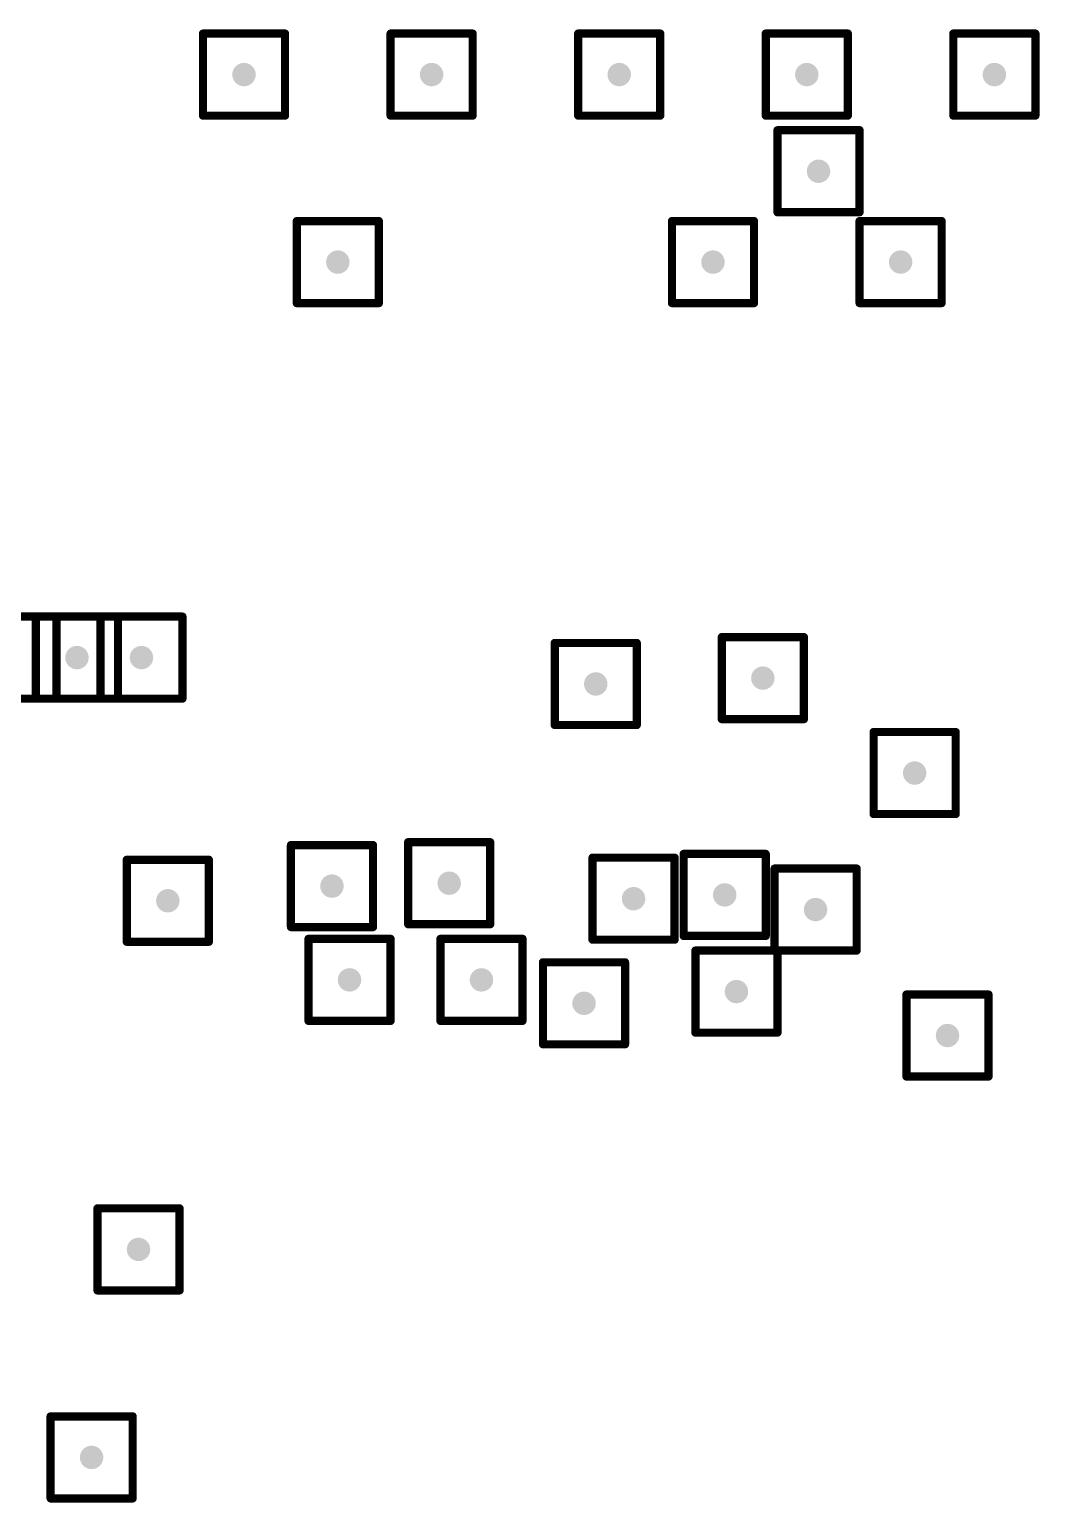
# Model space of a CAD drawing. Header units: inches. Extents: x 0 to 17, y 0 to 4.
# Drawn here: x 2.7232 to 3.0624, y 3.1974 to 3.6923 of the extents above; entities that cross this region are included whole.
import ezdxf

# ---------------------------------------------------------------- set-up
doc = ezdxf.new("R2010")
doc.units = ezdxf.units.IN
doc.header["$MEASUREMENT"] = 0
doc.layers.add('Drill Drawing', color=1, linetype='Continuous')
doc.layers.add('Via Holes', color=16, linetype='Continuous')

msp = doc.modelspace()

# ---------------------------------------------------------------- hatches: boundary and pattern name
at = {"layer": 'Via Holes'}
h = msp.add_hatch(color=7, dxfattribs=at)
edge = h.paths.add_edge_path()
edge.add_arc((2.79527, 3.67716), 0.00394, 0, 360)
h = msp.add_hatch(color=7, dxfattribs=at)
edge = h.paths.add_edge_path()
edge.add_arc((2.85827, 3.67716), 0.00394, 0, 360)
h = msp.add_hatch(color=7, dxfattribs=at)
edge = h.paths.add_edge_path()
edge.add_arc((2.92126, 3.67716), 0.00394, 0, 360)
h = msp.add_hatch(color=7, dxfattribs=at)
edge = h.paths.add_edge_path()
edge.add_arc((2.98425, 3.67716), 0.00394, 0, 360)
h = msp.add_hatch(color=7, dxfattribs=at)
edge = h.paths.add_edge_path()
edge.add_arc((3.04724, 3.67716), 0.00394, 0, 360)
h = msp.add_hatch(color=7, dxfattribs=at)
edge = h.paths.add_edge_path()
edge.add_arc((2.98819, 3.64469), 0.00394, 0, 360)
h = msp.add_hatch(color=7, dxfattribs=at)
edge = h.paths.add_edge_path()
edge.add_arc((2.82677, 3.61417), 0.00394, 0, 360)
h = msp.add_hatch(color=7, dxfattribs=at)
edge = h.paths.add_edge_path()
edge.add_arc((2.95275, 3.61417), 0.00394, 0, 360)
h = msp.add_hatch(color=7, dxfattribs=at)
edge = h.paths.add_edge_path()
edge.add_arc((3.01575, 3.61417), 0.00394, 0, 360)
h = msp.add_hatch(color=7, dxfattribs=at)
edge = h.paths.add_edge_path()
edge.add_arc((2.73917, 3.4813), 0.00394, 0, 360)
h = msp.add_hatch(color=7, dxfattribs=at)
edge = h.paths.add_edge_path()
edge.add_arc((2.76083, 3.4813), 0.00394, 0, 360)
h = msp.add_hatch(color=7, dxfattribs=at)
edge = h.paths.add_edge_path()
edge.add_arc((2.91339, 3.47244), 0.00394, 0, 360)
h = msp.add_hatch(color=7, dxfattribs=at)
edge = h.paths.add_edge_path()
edge.add_arc((2.96949, 3.47441), 0.00394, 0, 360)
h = msp.add_hatch(color=7, dxfattribs=at)
edge = h.paths.add_edge_path()
edge.add_arc((3.02047, 3.44252), 0.00394, 0, 360)
h = msp.add_hatch(color=7, dxfattribs=at)
edge = h.paths.add_edge_path()
edge.add_arc((2.8248, 3.40453), 0.00394, 0, 360)
h = msp.add_hatch(color=7, dxfattribs=at)
edge = h.paths.add_edge_path()
edge.add_arc((2.86417, 3.40551), 0.00394, 0, 360)
h = msp.add_hatch(color=7, dxfattribs=at)
edge = h.paths.add_edge_path()
edge.add_arc((2.95669, 3.40157), 0.00394, 0, 360)
h = msp.add_hatch(color=7, dxfattribs=at)
edge = h.paths.add_edge_path()
edge.add_arc((2.76969, 3.39961), 0.00394, 0, 360)
h = msp.add_hatch(color=7, dxfattribs=at)
edge = h.paths.add_edge_path()
edge.add_arc((2.92608, 3.4003), 0.00394, 0, 360)
h = msp.add_hatch(color=7, dxfattribs=at)
edge = h.paths.add_edge_path()
edge.add_arc((2.9872, 3.39665), 0.00394, 0, 360)
h = msp.add_hatch(color=7, dxfattribs=at)
edge = h.paths.add_edge_path()
edge.add_arc((2.83071, 3.37303), 0.00394, 0, 360)
h = msp.add_hatch(color=7, dxfattribs=at)
edge = h.paths.add_edge_path()
edge.add_arc((2.875, 3.37303), 0.00394, 0, 360)
h = msp.add_hatch(color=7, dxfattribs=at)
edge = h.paths.add_edge_path()
edge.add_arc((2.96063, 3.36909), 0.00394, 0, 360)
h = msp.add_hatch(color=7, dxfattribs=at)
edge = h.paths.add_edge_path()
edge.add_arc((2.90945, 3.36516), 0.00394, 0, 360)
h = msp.add_hatch(color=7, dxfattribs=at)
edge = h.paths.add_edge_path()
edge.add_arc((3.0315, 3.35433), 0.00394, 0, 360)
h = msp.add_hatch(color=7, dxfattribs=at)
edge = h.paths.add_edge_path()
edge.add_arc((2.75984, 3.28248), 0.00394, 0, 360)
h = msp.add_hatch(color=7, dxfattribs=at)
edge = h.paths.add_edge_path()
edge.add_arc((2.74409, 3.2126), 0.00394, 0, 360)

# ---------------------------------------------------------------- linework, layer by layer
at = {"layer": 'Drill Drawing'}
for points in [[(2.78149, 3.69094, 0.00276, 0.00276, 0), (2.80905, 3.69094, 0.00276, 0.00276, 0)], [(2.78149, 3.66338, 0.00276, 0.00276, 0), (2.78149, 3.69094, 0.00276, 0.00276, 0)], [(2.80905, 3.66338, 0.00276, 0.00276, 0), (2.80905, 3.69094, 0.00276, 0.00276, 0)], [(2.84449, 3.69094, 0.00276, 0.00276, 0), (2.87205, 3.69094, 0.00276, 0.00276, 0)], [(2.84449, 3.66338, 0.00276, 0.00276, 0), (2.84449, 3.69094, 0.00276, 0.00276, 0)], [(2.87205, 3.66338, 0.00276, 0.00276, 0), (2.87205, 3.69094, 0.00276, 0.00276, 0)], [(2.90748, 3.69094, 0.00276, 0.00276, 0), (2.93504, 3.69094, 0.00276, 0.00276, 0)], [(2.90748, 3.66338, 0.00276, 0.00276, 0), (2.90748, 3.69094, 0.00276, 0.00276, 0)], [(2.93504, 3.66338, 0.00276, 0.00276, 0), (2.93504, 3.69094, 0.00276, 0.00276, 0)], [(2.97047, 3.69094, 0.00276, 0.00276, 0), (2.99803, 3.69094, 0.00276, 0.00276, 0)], [(2.97047, 3.66338, 0.00276, 0.00276, 0), (2.97047, 3.69094, 0.00276, 0.00276, 0)], [(2.99803, 3.66338, 0.00276, 0.00276, 0), (2.99803, 3.69094, 0.00276, 0.00276, 0)], [(3.03346, 3.69094, 0.00276, 0.00276, 0), (3.06102, 3.69094, 0.00276, 0.00276, 0)], [(3.03346, 3.66338, 0.00276, 0.00276, 0), (3.03346, 3.69094, 0.00276, 0.00276, 0)], [(3.06102, 3.66338, 0.00276, 0.00276, 0), (3.06102, 3.69094, 0.00276, 0.00276, 0)], [(2.78149, 3.66338, 0.00276, 0.00276, 0), (2.80905, 3.66338, 0.00276, 0.00276, 0)], [(2.84449, 3.66338, 0.00276, 0.00276, 0), (2.87205, 3.66338, 0.00276, 0.00276, 0)], [(2.90748, 3.66338, 0.00276, 0.00276, 0), (2.93504, 3.66338, 0.00276, 0.00276, 0)], [(2.97047, 3.66338, 0.00276, 0.00276, 0), (2.99803, 3.66338, 0.00276, 0.00276, 0)], [(3.03346, 3.66338, 0.00276, 0.00276, 0), (3.06102, 3.66338, 0.00276, 0.00276, 0)], [(2.97441, 3.65847, 0.00276, 0.00276, 0), (3.00197, 3.65847, 0.00276, 0.00276, 0)], [(2.97441, 3.63091, 0.00276, 0.00276, 0), (2.97441, 3.65847, 0.00276, 0.00276, 0)], [(3.00197, 3.63091, 0.00276, 0.00276, 0), (3.00197, 3.65847, 0.00276, 0.00276, 0)], [(2.81299, 3.62795, 0.00276, 0.00276, 0), (2.84055, 3.62795, 0.00276, 0.00276, 0)], [(2.81299, 3.60039, 0.00276, 0.00276, 0), (2.81299, 3.62795, 0.00276, 0.00276, 0)], [(2.84055, 3.60039, 0.00276, 0.00276, 0), (2.84055, 3.62795, 0.00276, 0.00276, 0)], [(2.93897, 3.62795, 0.00276, 0.00276, 0), (2.96653, 3.62795, 0.00276, 0.00276, 0)], [(2.93897, 3.60039, 0.00276, 0.00276, 0), (2.93897, 3.62795, 0.00276, 0.00276, 0)], [(2.96653, 3.60039, 0.00276, 0.00276, 0), (2.96653, 3.62795, 0.00276, 0.00276, 0)], [(2.97441, 3.63091, 0.00276, 0.00276, 0), (3.00197, 3.63091, 0.00276, 0.00276, 0)], [(3.00197, 3.62795, 0.00276, 0.00276, 0), (3.02953, 3.62795, 0.00276, 0.00276, 0)], [(3.00197, 3.60039, 0.00276, 0.00276, 0), (3.00197, 3.62795, 0.00276, 0.00276, 0)], [(3.02953, 3.60039, 0.00276, 0.00276, 0), (3.02953, 3.62795, 0.00276, 0.00276, 0)], [(2.81299, 3.60039, 0.00276, 0.00276, 0), (2.84055, 3.60039, 0.00276, 0.00276, 0)], [(2.93897, 3.60039, 0.00276, 0.00276, 0), (2.96653, 3.60039, 0.00276, 0.00276, 0)], [(3.00197, 3.60039, 0.00276, 0.00276, 0), (3.02953, 3.60039, 0.00276, 0.00276, 0)], [(2.70472, 3.49508, 0.00276, 0.00276, 0), (2.73228, 3.49508, 0.00276, 0.00276, 0)], [(2.72539, 3.49508, 0.00276, 0.00276, 0), (2.75295, 3.49508, 0.00276, 0.00276, 0)], [(2.72539, 3.46752, 0.00276, 0.00276, 0), (2.72539, 3.49508, 0.00276, 0.00276, 0)], [(2.73228, 3.46752, 0.00276, 0.00276, 0), (2.73228, 3.49508, 0.00276, 0.00276, 0)], [(2.74705, 3.49508, 0.00276, 0.00276, 0), (2.77461, 3.49508, 0.00276, 0.00276, 0)], [(2.74705, 3.46752, 0.00276, 0.00276, 0), (2.74705, 3.49508, 0.00276, 0.00276, 0)], [(2.75295, 3.46752, 0.00276, 0.00276, 0), (2.75295, 3.49508, 0.00276, 0.00276, 0)], [(2.77461, 3.46752, 0.00276, 0.00276, 0), (2.77461, 3.49508, 0.00276, 0.00276, 0)], [(2.95571, 3.48819, 0.00276, 0.00276, 0), (2.98327, 3.48819, 0.00276, 0.00276, 0)], [(2.95571, 3.46063, 0.00276, 0.00276, 0), (2.95571, 3.48819, 0.00276, 0.00276, 0)], [(2.98327, 3.46063, 0.00276, 0.00276, 0), (2.98327, 3.48819, 0.00276, 0.00276, 0)], [(2.89961, 3.48622, 0.00276, 0.00276, 0), (2.92717, 3.48622, 0.00276, 0.00276, 0)], [(2.89961, 3.45866, 0.00276, 0.00276, 0), (2.89961, 3.48622, 0.00276, 0.00276, 0)], [(2.92717, 3.45866, 0.00276, 0.00276, 0), (2.92717, 3.48622, 0.00276, 0.00276, 0)], [(2.70472, 3.46752, 0.00276, 0.00276, 0), (2.73228, 3.46752, 0.00276, 0.00276, 0)], [(2.72539, 3.46752, 0.00276, 0.00276, 0), (2.75295, 3.46752, 0.00276, 0.00276, 0)], [(2.74705, 3.46752, 0.00276, 0.00276, 0), (2.77461, 3.46752, 0.00276, 0.00276, 0)], [(2.89961, 3.45866, 0.00276, 0.00276, 0), (2.92717, 3.45866, 0.00276, 0.00276, 0)], [(2.95571, 3.46063, 0.00276, 0.00276, 0), (2.98327, 3.46063, 0.00276, 0.00276, 0)], [(3.00669, 3.4563, 0.00276, 0.00276, 0), (3.03425, 3.4563, 0.00276, 0.00276, 0)], [(3.00669, 3.42874, 0.00276, 0.00276, 0), (3.00669, 3.4563, 0.00276, 0.00276, 0)], [(3.03425, 3.42874, 0.00276, 0.00276, 0), (3.03425, 3.4563, 0.00276, 0.00276, 0)], [(3.00669, 3.42874, 0.00276, 0.00276, 0), (3.03425, 3.42874, 0.00276, 0.00276, 0)], [(2.81102, 3.41831, 0.00276, 0.00276, 0), (2.83858, 3.41831, 0.00276, 0.00276, 0)], [(2.81102, 3.39075, 0.00276, 0.00276, 0), (2.81102, 3.41831, 0.00276, 0.00276, 0)], [(2.83858, 3.39075, 0.00276, 0.00276, 0), (2.83858, 3.41831, 0.00276, 0.00276, 0)], [(2.85039, 3.41929, 0.00276, 0.00276, 0), (2.87795, 3.41929, 0.00276, 0.00276, 0)], [(2.85039, 3.39173, 0.00276, 0.00276, 0), (2.85039, 3.41929, 0.00276, 0.00276, 0)], [(2.87795, 3.39173, 0.00276, 0.00276, 0), (2.87795, 3.41929, 0.00276, 0.00276, 0)], [(2.75591, 3.41339, 0.00276, 0.00276, 0), (2.78347, 3.41339, 0.00276, 0.00276, 0)], [(2.75591, 3.38583, 0.00276, 0.00276, 0), (2.75591, 3.41339, 0.00276, 0.00276, 0)], [(2.78347, 3.38583, 0.00276, 0.00276, 0), (2.78347, 3.41339, 0.00276, 0.00276, 0)], [(2.9123, 3.41408, 0.00276, 0.00276, 0), (2.93986, 3.41408, 0.00276, 0.00276, 0)], [(2.9123, 3.38652, 0.00276, 0.00276, 0), (2.9123, 3.41408, 0.00276, 0.00276, 0)], [(2.93986, 3.38652, 0.00276, 0.00276, 0), (2.93986, 3.41408, 0.00276, 0.00276, 0)], [(2.94291, 3.41535, 0.00276, 0.00276, 0), (2.97047, 3.41535, 0.00276, 0.00276, 0)], [(2.94291, 3.38779, 0.00276, 0.00276, 0), (2.94291, 3.41535, 0.00276, 0.00276, 0)], [(2.97047, 3.38779, 0.00276, 0.00276, 0), (2.97047, 3.41535, 0.00276, 0.00276, 0)], [(2.97342, 3.41043, 0.00276, 0.00276, 0), (3.00098, 3.41043, 0.00276, 0.00276, 0)], [(2.97342, 3.38287, 0.00276, 0.00276, 0), (2.97342, 3.41043, 0.00276, 0.00276, 0)], [(3.00098, 3.38287, 0.00276, 0.00276, 0), (3.00098, 3.41043, 0.00276, 0.00276, 0)], [(2.81102, 3.39075, 0.00276, 0.00276, 0), (2.83858, 3.39075, 0.00276, 0.00276, 0)], [(2.85039, 3.39173, 0.00276, 0.00276, 0), (2.87795, 3.39173, 0.00276, 0.00276, 0)], [(2.75591, 3.38583, 0.00276, 0.00276, 0), (2.78347, 3.38583, 0.00276, 0.00276, 0)], [(2.81693, 3.38681, 0.00276, 0.00276, 0), (2.84449, 3.38681, 0.00276, 0.00276, 0)], [(2.81693, 3.35925, 0.00276, 0.00276, 0), (2.81693, 3.38681, 0.00276, 0.00276, 0)], [(2.84449, 3.35925, 0.00276, 0.00276, 0), (2.84449, 3.38681, 0.00276, 0.00276, 0)], [(2.86122, 3.38681, 0.00276, 0.00276, 0), (2.88878, 3.38681, 0.00276, 0.00276, 0)], [(2.86122, 3.35925, 0.00276, 0.00276, 0), (2.86122, 3.38681, 0.00276, 0.00276, 0)], [(2.88878, 3.35925, 0.00276, 0.00276, 0), (2.88878, 3.38681, 0.00276, 0.00276, 0)], [(2.9123, 3.38652, 0.00276, 0.00276, 0), (2.93986, 3.38652, 0.00276, 0.00276, 0)], [(2.94291, 3.38779, 0.00276, 0.00276, 0), (2.97047, 3.38779, 0.00276, 0.00276, 0)], [(2.89567, 3.37894, 0.00276, 0.00276, 0), (2.92323, 3.37894, 0.00276, 0.00276, 0)], [(2.89567, 3.35138, 0.00276, 0.00276, 0), (2.89567, 3.37894, 0.00276, 0.00276, 0)], [(2.92323, 3.35138, 0.00276, 0.00276, 0), (2.92323, 3.37894, 0.00276, 0.00276, 0)], [(2.94685, 3.38287, 0.00276, 0.00276, 0), (2.97441, 3.38287, 0.00276, 0.00276, 0)], [(2.94685, 3.35531, 0.00276, 0.00276, 0), (2.94685, 3.38287, 0.00276, 0.00276, 0)], [(2.97342, 3.38287, 0.00276, 0.00276, 0), (3.00098, 3.38287, 0.00276, 0.00276, 0)], [(2.97441, 3.35531, 0.00276, 0.00276, 0), (2.97441, 3.38287, 0.00276, 0.00276, 0)], [(3.01772, 3.36811, 0.00276, 0.00276, 0), (3.04528, 3.36811, 0.00276, 0.00276, 0)], [(3.01772, 3.34055, 0.00276, 0.00276, 0), (3.01772, 3.36811, 0.00276, 0.00276, 0)], [(3.04528, 3.34055, 0.00276, 0.00276, 0), (3.04528, 3.36811, 0.00276, 0.00276, 0)], [(2.81693, 3.35925, 0.00276, 0.00276, 0), (2.84449, 3.35925, 0.00276, 0.00276, 0)], [(2.86122, 3.35925, 0.00276, 0.00276, 0), (2.88878, 3.35925, 0.00276, 0.00276, 0)], [(2.94685, 3.35531, 0.00276, 0.00276, 0), (2.97441, 3.35531, 0.00276, 0.00276, 0)], [(2.89567, 3.35138, 0.00276, 0.00276, 0), (2.92323, 3.35138, 0.00276, 0.00276, 0)], [(3.01772, 3.34055, 0.00276, 0.00276, 0), (3.04528, 3.34055, 0.00276, 0.00276, 0)], [(2.74606, 3.29626, 0.00276, 0.00276, 0), (2.77362, 3.29626, 0.00276, 0.00276, 0)], [(2.74606, 3.2687, 0.00276, 0.00276, 0), (2.74606, 3.29626, 0.00276, 0.00276, 0)], [(2.77362, 3.2687, 0.00276, 0.00276, 0), (2.77362, 3.29626, 0.00276, 0.00276, 0)], [(2.74606, 3.2687, 0.00276, 0.00276, 0), (2.77362, 3.2687, 0.00276, 0.00276, 0)], [(2.73031, 3.22638, 0.00276, 0.00276, 0), (2.75787, 3.22638, 0.00276, 0.00276, 0)], [(2.73031, 3.19882, 0.00276, 0.00276, 0), (2.73031, 3.22638, 0.00276, 0.00276, 0)], [(2.75787, 3.19882, 0.00276, 0.00276, 0), (2.75787, 3.22638, 0.00276, 0.00276, 0)], [(2.73031, 3.19882, 0.00276, 0.00276, 0), (2.75787, 3.19882, 0.00276, 0.00276, 0)]]:
    msp.add_lwpolyline(points, format="xyseb", dxfattribs=at)
for points in [[(2.78081, 3.69094, 0.00138, 0.00138, 1), (2.78218, 3.69094, 0.00138, 0.00138, 1)], [(2.78081, 3.69094, 0.00138, 0.00138, 1), (2.78218, 3.69094, 0.00138, 0.00138, 1)], [(2.80836, 3.69094, 0.00138, 0.00138, 1), (2.80974, 3.69094, 0.00138, 0.00138, 1)], [(2.80836, 3.69094, 0.00138, 0.00138, 1), (2.80974, 3.69094, 0.00138, 0.00138, 1)], [(2.8438, 3.69094, 0.00138, 0.00138, 1), (2.84518, 3.69094, 0.00138, 0.00138, 1)], [(2.8438, 3.69094, 0.00138, 0.00138, 1), (2.84518, 3.69094, 0.00138, 0.00138, 1)], [(2.87136, 3.69094, 0.00138, 0.00138, 1), (2.87273, 3.69094, 0.00138, 0.00138, 1)], [(2.87136, 3.69094, 0.00138, 0.00138, 1), (2.87273, 3.69094, 0.00138, 0.00138, 1)], [(2.90679, 3.69094, 0.00138, 0.00138, 1), (2.90817, 3.69094, 0.00138, 0.00138, 1)], [(2.90679, 3.69094, 0.00138, 0.00138, 1), (2.90817, 3.69094, 0.00138, 0.00138, 1)], [(2.93435, 3.69094, 0.00138, 0.00138, 1), (2.93573, 3.69094, 0.00138, 0.00138, 1)], [(2.93435, 3.69094, 0.00138, 0.00138, 1), (2.93573, 3.69094, 0.00138, 0.00138, 1)], [(2.96978, 3.69094, 0.00138, 0.00138, 1), (2.97116, 3.69094, 0.00138, 0.00138, 1)], [(2.96978, 3.69094, 0.00138, 0.00138, 1), (2.97116, 3.69094, 0.00138, 0.00138, 1)], [(2.99734, 3.69094, 0.00138, 0.00138, 1), (2.99872, 3.69094, 0.00138, 0.00138, 1)], [(2.99734, 3.69094, 0.00138, 0.00138, 1), (2.99872, 3.69094, 0.00138, 0.00138, 1)], [(3.03277, 3.69094, 0.00138, 0.00138, 1), (3.03415, 3.69094, 0.00138, 0.00138, 1)], [(3.03277, 3.69094, 0.00138, 0.00138, 1), (3.03415, 3.69094, 0.00138, 0.00138, 1)], [(3.06033, 3.69094, 0.00138, 0.00138, 1), (3.06171, 3.69094, 0.00138, 0.00138, 1)], [(3.06033, 3.69094, 0.00138, 0.00138, 1), (3.06171, 3.69094, 0.00138, 0.00138, 1)], [(2.78081, 3.66338, 0.00138, 0.00138, 1), (2.78218, 3.66338, 0.00138, 0.00138, 1)], [(2.78081, 3.66338, 0.00138, 0.00138, 1), (2.78218, 3.66338, 0.00138, 0.00138, 1)], [(2.80836, 3.66338, 0.00138, 0.00138, 1), (2.80974, 3.66338, 0.00138, 0.00138, 1)], [(2.80836, 3.66338, 0.00138, 0.00138, 1), (2.80974, 3.66338, 0.00138, 0.00138, 1)], [(2.8438, 3.66338, 0.00138, 0.00138, 1), (2.84518, 3.66338, 0.00138, 0.00138, 1)], [(2.8438, 3.66338, 0.00138, 0.00138, 1), (2.84518, 3.66338, 0.00138, 0.00138, 1)], [(2.87136, 3.66338, 0.00138, 0.00138, 1), (2.87273, 3.66338, 0.00138, 0.00138, 1)], [(2.87136, 3.66338, 0.00138, 0.00138, 1), (2.87273, 3.66338, 0.00138, 0.00138, 1)], [(2.90679, 3.66338, 0.00138, 0.00138, 1), (2.90817, 3.66338, 0.00138, 0.00138, 1)], [(2.90679, 3.66338, 0.00138, 0.00138, 1), (2.90817, 3.66338, 0.00138, 0.00138, 1)], [(2.93435, 3.66338, 0.00138, 0.00138, 1), (2.93573, 3.66338, 0.00138, 0.00138, 1)], [(2.93435, 3.66338, 0.00138, 0.00138, 1), (2.93573, 3.66338, 0.00138, 0.00138, 1)], [(2.96978, 3.66338, 0.00138, 0.00138, 1), (2.97116, 3.66338, 0.00138, 0.00138, 1)], [(2.96978, 3.66338, 0.00138, 0.00138, 1), (2.97116, 3.66338, 0.00138, 0.00138, 1)], [(2.99734, 3.66338, 0.00138, 0.00138, 1), (2.99872, 3.66338, 0.00138, 0.00138, 1)], [(2.99734, 3.66338, 0.00138, 0.00138, 1), (2.99872, 3.66338, 0.00138, 0.00138, 1)], [(3.03277, 3.66338, 0.00138, 0.00138, 1), (3.03415, 3.66338, 0.00138, 0.00138, 1)], [(3.03277, 3.66338, 0.00138, 0.00138, 1), (3.03415, 3.66338, 0.00138, 0.00138, 1)], [(3.06033, 3.66338, 0.00138, 0.00138, 1), (3.06171, 3.66338, 0.00138, 0.00138, 1)], [(3.06033, 3.66338, 0.00138, 0.00138, 1), (3.06171, 3.66338, 0.00138, 0.00138, 1)], [(2.97372, 3.65847, 0.00138, 0.00138, 1), (2.9751, 3.65847, 0.00138, 0.00138, 1)], [(2.97372, 3.65847, 0.00138, 0.00138, 1), (2.9751, 3.65847, 0.00138, 0.00138, 1)], [(3.00128, 3.65847, 0.00138, 0.00138, 1), (3.00266, 3.65847, 0.00138, 0.00138, 1)], [(3.00128, 3.65847, 0.00138, 0.00138, 1), (3.00266, 3.65847, 0.00138, 0.00138, 1)], [(2.8123, 3.62795, 0.00138, 0.00138, 1), (2.81368, 3.62795, 0.00138, 0.00138, 1)], [(2.8123, 3.62795, 0.00138, 0.00138, 1), (2.81368, 3.62795, 0.00138, 0.00138, 1)], [(2.83986, 3.62795, 0.00138, 0.00138, 1), (2.84124, 3.62795, 0.00138, 0.00138, 1)], [(2.83986, 3.62795, 0.00138, 0.00138, 1), (2.84124, 3.62795, 0.00138, 0.00138, 1)], [(2.93829, 3.62795, 0.00138, 0.00138, 1), (2.93966, 3.62795, 0.00138, 0.00138, 1)], [(2.93829, 3.62795, 0.00138, 0.00138, 1), (2.93966, 3.62795, 0.00138, 0.00138, 1)], [(2.96584, 3.62795, 0.00138, 0.00138, 1), (2.96722, 3.62795, 0.00138, 0.00138, 1)], [(2.96584, 3.62795, 0.00138, 0.00138, 1), (2.96722, 3.62795, 0.00138, 0.00138, 1)], [(2.97372, 3.63091, 0.00138, 0.00138, 1), (2.9751, 3.63091, 0.00138, 0.00138, 1)], [(2.97372, 3.63091, 0.00138, 0.00138, 1), (2.9751, 3.63091, 0.00138, 0.00138, 1)], [(3.00128, 3.63091, 0.00138, 0.00138, 1), (3.00266, 3.63091, 0.00138, 0.00138, 1)], [(3.00128, 3.63091, 0.00138, 0.00138, 1), (3.00266, 3.63091, 0.00138, 0.00138, 1)], [(3.00128, 3.62795, 0.00138, 0.00138, 1), (3.00266, 3.62795, 0.00138, 0.00138, 1)], [(3.00128, 3.62795, 0.00138, 0.00138, 1), (3.00266, 3.62795, 0.00138, 0.00138, 1)], [(3.02884, 3.62795, 0.00138, 0.00138, 1), (3.03021, 3.62795, 0.00138, 0.00138, 1)], [(3.02884, 3.62795, 0.00138, 0.00138, 1), (3.03021, 3.62795, 0.00138, 0.00138, 1)], [(2.8123, 3.60039, 0.00138, 0.00138, 1), (2.81368, 3.60039, 0.00138, 0.00138, 1)], [(2.8123, 3.60039, 0.00138, 0.00138, 1), (2.81368, 3.60039, 0.00138, 0.00138, 1)], [(2.83986, 3.60039, 0.00138, 0.00138, 1), (2.84124, 3.60039, 0.00138, 0.00138, 1)], [(2.83986, 3.60039, 0.00138, 0.00138, 1), (2.84124, 3.60039, 0.00138, 0.00138, 1)], [(2.93829, 3.60039, 0.00138, 0.00138, 1), (2.93966, 3.60039, 0.00138, 0.00138, 1)], [(2.93829, 3.60039, 0.00138, 0.00138, 1), (2.93966, 3.60039, 0.00138, 0.00138, 1)], [(2.96584, 3.60039, 0.00138, 0.00138, 1), (2.96722, 3.60039, 0.00138, 0.00138, 1)], [(2.96584, 3.60039, 0.00138, 0.00138, 1), (2.96722, 3.60039, 0.00138, 0.00138, 1)], [(3.00128, 3.60039, 0.00138, 0.00138, 1), (3.00266, 3.60039, 0.00138, 0.00138, 1)], [(3.00128, 3.60039, 0.00138, 0.00138, 1), (3.00266, 3.60039, 0.00138, 0.00138, 1)], [(3.02884, 3.60039, 0.00138, 0.00138, 1), (3.03021, 3.60039, 0.00138, 0.00138, 1)], [(3.02884, 3.60039, 0.00138, 0.00138, 1), (3.03021, 3.60039, 0.00138, 0.00138, 1)], [(2.72471, 3.49508, 0.00138, 0.00138, 1), (2.72608, 3.49508, 0.00138, 0.00138, 1)], [(2.72471, 3.49508, 0.00138, 0.00138, 1), (2.72608, 3.49508, 0.00138, 0.00138, 1)], [(2.73159, 3.49508, 0.00138, 0.00138, 1), (2.73297, 3.49508, 0.00138, 0.00138, 1)], [(2.73159, 3.49508, 0.00138, 0.00138, 1), (2.73297, 3.49508, 0.00138, 0.00138, 1)], [(2.74636, 3.49508, 0.00138, 0.00138, 1), (2.74774, 3.49508, 0.00138, 0.00138, 1)], [(2.74636, 3.49508, 0.00138, 0.00138, 1), (2.74774, 3.49508, 0.00138, 0.00138, 1)], [(2.75226, 3.49508, 0.00138, 0.00138, 1), (2.75364, 3.49508, 0.00138, 0.00138, 1)], [(2.75226, 3.49508, 0.00138, 0.00138, 1), (2.75364, 3.49508, 0.00138, 0.00138, 1)], [(2.77392, 3.49508, 0.00138, 0.00138, 1), (2.77529, 3.49508, 0.00138, 0.00138, 1)], [(2.77392, 3.49508, 0.00138, 0.00138, 1), (2.77529, 3.49508, 0.00138, 0.00138, 1)], [(2.95502, 3.48819, 0.00138, 0.00138, 1), (2.9564, 3.48819, 0.00138, 0.00138, 1)], [(2.95502, 3.48819, 0.00138, 0.00138, 1), (2.9564, 3.48819, 0.00138, 0.00138, 1)], [(2.98258, 3.48819, 0.00138, 0.00138, 1), (2.98396, 3.48819, 0.00138, 0.00138, 1)], [(2.98258, 3.48819, 0.00138, 0.00138, 1), (2.98396, 3.48819, 0.00138, 0.00138, 1)], [(2.89892, 3.48622, 0.00138, 0.00138, 1), (2.9003, 3.48622, 0.00138, 0.00138, 1)], [(2.89892, 3.48622, 0.00138, 0.00138, 1), (2.9003, 3.48622, 0.00138, 0.00138, 1)], [(2.92648, 3.48622, 0.00138, 0.00138, 1), (2.92785, 3.48622, 0.00138, 0.00138, 1)], [(2.92648, 3.48622, 0.00138, 0.00138, 1), (2.92785, 3.48622, 0.00138, 0.00138, 1)], [(2.72471, 3.46752, 0.00138, 0.00138, 1), (2.72608, 3.46752, 0.00138, 0.00138, 1)], [(2.72471, 3.46752, 0.00138, 0.00138, 1), (2.72608, 3.46752, 0.00138, 0.00138, 1)], [(2.73159, 3.46752, 0.00138, 0.00138, 1), (2.73297, 3.46752, 0.00138, 0.00138, 1)], [(2.73159, 3.46752, 0.00138, 0.00138, 1), (2.73297, 3.46752, 0.00138, 0.00138, 1)], [(2.74636, 3.46752, 0.00138, 0.00138, 1), (2.74774, 3.46752, 0.00138, 0.00138, 1)], [(2.74636, 3.46752, 0.00138, 0.00138, 1), (2.74774, 3.46752, 0.00138, 0.00138, 1)], [(2.75226, 3.46752, 0.00138, 0.00138, 1), (2.75364, 3.46752, 0.00138, 0.00138, 1)], [(2.75226, 3.46752, 0.00138, 0.00138, 1), (2.75364, 3.46752, 0.00138, 0.00138, 1)], [(2.77392, 3.46752, 0.00138, 0.00138, 1), (2.77529, 3.46752, 0.00138, 0.00138, 1)], [(2.77392, 3.46752, 0.00138, 0.00138, 1), (2.77529, 3.46752, 0.00138, 0.00138, 1)], [(2.89892, 3.45866, 0.00138, 0.00138, 1), (2.9003, 3.45866, 0.00138, 0.00138, 1)], [(2.89892, 3.45866, 0.00138, 0.00138, 1), (2.9003, 3.45866, 0.00138, 0.00138, 1)], [(2.92648, 3.45866, 0.00138, 0.00138, 1), (2.92785, 3.45866, 0.00138, 0.00138, 1)], [(2.92648, 3.45866, 0.00138, 0.00138, 1), (2.92785, 3.45866, 0.00138, 0.00138, 1)], [(2.95502, 3.46063, 0.00138, 0.00138, 1), (2.9564, 3.46063, 0.00138, 0.00138, 1)], [(2.95502, 3.46063, 0.00138, 0.00138, 1), (2.9564, 3.46063, 0.00138, 0.00138, 1)], [(2.98258, 3.46063, 0.00138, 0.00138, 1), (2.98396, 3.46063, 0.00138, 0.00138, 1)], [(2.98258, 3.46063, 0.00138, 0.00138, 1), (2.98396, 3.46063, 0.00138, 0.00138, 1)], [(3.006, 3.4563, 0.00138, 0.00138, 1), (3.00738, 3.4563, 0.00138, 0.00138, 1)], [(3.006, 3.4563, 0.00138, 0.00138, 1), (3.00738, 3.4563, 0.00138, 0.00138, 1)], [(3.03356, 3.4563, 0.00138, 0.00138, 1), (3.03494, 3.4563, 0.00138, 0.00138, 1)], [(3.03356, 3.4563, 0.00138, 0.00138, 1), (3.03494, 3.4563, 0.00138, 0.00138, 1)], [(3.006, 3.42874, 0.00138, 0.00138, 1), (3.00738, 3.42874, 0.00138, 0.00138, 1)], [(3.006, 3.42874, 0.00138, 0.00138, 1), (3.00738, 3.42874, 0.00138, 0.00138, 1)], [(3.03356, 3.42874, 0.00138, 0.00138, 1), (3.03494, 3.42874, 0.00138, 0.00138, 1)], [(3.03356, 3.42874, 0.00138, 0.00138, 1), (3.03494, 3.42874, 0.00138, 0.00138, 1)], [(2.81034, 3.41831, 0.00138, 0.00138, 1), (2.81171, 3.41831, 0.00138, 0.00138, 1)], [(2.81034, 3.41831, 0.00138, 0.00138, 1), (2.81171, 3.41831, 0.00138, 0.00138, 1)], [(2.83789, 3.41831, 0.00138, 0.00138, 1), (2.83927, 3.41831, 0.00138, 0.00138, 1)], [(2.83789, 3.41831, 0.00138, 0.00138, 1), (2.83927, 3.41831, 0.00138, 0.00138, 1)], [(2.84971, 3.41929, 0.00138, 0.00138, 1), (2.85108, 3.41929, 0.00138, 0.00138, 1)], [(2.84971, 3.41929, 0.00138, 0.00138, 1), (2.85108, 3.41929, 0.00138, 0.00138, 1)], [(2.87726, 3.41929, 0.00138, 0.00138, 1), (2.87864, 3.41929, 0.00138, 0.00138, 1)], [(2.87726, 3.41929, 0.00138, 0.00138, 1), (2.87864, 3.41929, 0.00138, 0.00138, 1)], [(2.75522, 3.41339, 0.00138, 0.00138, 1), (2.7566, 3.41339, 0.00138, 0.00138, 1)], [(2.75522, 3.41339, 0.00138, 0.00138, 1), (2.7566, 3.41339, 0.00138, 0.00138, 1)], [(2.78278, 3.41339, 0.00138, 0.00138, 1), (2.78415, 3.41339, 0.00138, 0.00138, 1)], [(2.78278, 3.41339, 0.00138, 0.00138, 1), (2.78415, 3.41339, 0.00138, 0.00138, 1)], [(2.91161, 3.41408, 0.00138, 0.00138, 1), (2.91299, 3.41408, 0.00138, 0.00138, 1)], [(2.91161, 3.41408, 0.00138, 0.00138, 1), (2.91299, 3.41408, 0.00138, 0.00138, 1)], [(2.93917, 3.41408, 0.00138, 0.00138, 1), (2.94055, 3.41408, 0.00138, 0.00138, 1)], [(2.93917, 3.41408, 0.00138, 0.00138, 1), (2.94055, 3.41408, 0.00138, 0.00138, 1)], [(2.94222, 3.41535, 0.00138, 0.00138, 1), (2.9436, 3.41535, 0.00138, 0.00138, 1)], [(2.94222, 3.41535, 0.00138, 0.00138, 1), (2.9436, 3.41535, 0.00138, 0.00138, 1)], [(2.96978, 3.41535, 0.00138, 0.00138, 1), (2.97116, 3.41535, 0.00138, 0.00138, 1)], [(2.96978, 3.41535, 0.00138, 0.00138, 1), (2.97116, 3.41535, 0.00138, 0.00138, 1)], [(2.97274, 3.41043, 0.00138, 0.00138, 1), (2.97411, 3.41043, 0.00138, 0.00138, 1)], [(2.97274, 3.41043, 0.00138, 0.00138, 1), (2.97411, 3.41043, 0.00138, 0.00138, 1)], [(3.00029, 3.41043, 0.00138, 0.00138, 1), (3.00167, 3.41043, 0.00138, 0.00138, 1)], [(3.00029, 3.41043, 0.00138, 0.00138, 1), (3.00167, 3.41043, 0.00138, 0.00138, 1)], [(2.81034, 3.39075, 0.00138, 0.00138, 1), (2.81171, 3.39075, 0.00138, 0.00138, 1)], [(2.81034, 3.39075, 0.00138, 0.00138, 1), (2.81171, 3.39075, 0.00138, 0.00138, 1)], [(2.83789, 3.39075, 0.00138, 0.00138, 1), (2.83927, 3.39075, 0.00138, 0.00138, 1)], [(2.83789, 3.39075, 0.00138, 0.00138, 1), (2.83927, 3.39075, 0.00138, 0.00138, 1)], [(2.84971, 3.39173, 0.00138, 0.00138, 1), (2.85108, 3.39173, 0.00138, 0.00138, 1)], [(2.84971, 3.39173, 0.00138, 0.00138, 1), (2.85108, 3.39173, 0.00138, 0.00138, 1)], [(2.87726, 3.39173, 0.00138, 0.00138, 1), (2.87864, 3.39173, 0.00138, 0.00138, 1)], [(2.87726, 3.39173, 0.00138, 0.00138, 1), (2.87864, 3.39173, 0.00138, 0.00138, 1)], [(2.75522, 3.38583, 0.00138, 0.00138, 1), (2.7566, 3.38583, 0.00138, 0.00138, 1)], [(2.75522, 3.38583, 0.00138, 0.00138, 1), (2.7566, 3.38583, 0.00138, 0.00138, 1)], [(2.78278, 3.38583, 0.00138, 0.00138, 1), (2.78415, 3.38583, 0.00138, 0.00138, 1)], [(2.78278, 3.38583, 0.00138, 0.00138, 1), (2.78415, 3.38583, 0.00138, 0.00138, 1)], [(2.81624, 3.38681, 0.00138, 0.00138, 1), (2.81762, 3.38681, 0.00138, 0.00138, 1)], [(2.81624, 3.38681, 0.00138, 0.00138, 1), (2.81762, 3.38681, 0.00138, 0.00138, 1)], [(2.8438, 3.38681, 0.00138, 0.00138, 1), (2.84518, 3.38681, 0.00138, 0.00138, 1)], [(2.8438, 3.38681, 0.00138, 0.00138, 1), (2.84518, 3.38681, 0.00138, 0.00138, 1)], [(2.86053, 3.38681, 0.00138, 0.00138, 1), (2.86191, 3.38681, 0.00138, 0.00138, 1)], [(2.86053, 3.38681, 0.00138, 0.00138, 1), (2.86191, 3.38681, 0.00138, 0.00138, 1)], [(2.88809, 3.38681, 0.00138, 0.00138, 1), (2.88947, 3.38681, 0.00138, 0.00138, 1)], [(2.88809, 3.38681, 0.00138, 0.00138, 1), (2.88947, 3.38681, 0.00138, 0.00138, 1)], [(2.91161, 3.38652, 0.00138, 0.00138, 1), (2.91299, 3.38652, 0.00138, 0.00138, 1)], [(2.91161, 3.38652, 0.00138, 0.00138, 1), (2.91299, 3.38652, 0.00138, 0.00138, 1)], [(2.93917, 3.38652, 0.00138, 0.00138, 1), (2.94055, 3.38652, 0.00138, 0.00138, 1)], [(2.93917, 3.38652, 0.00138, 0.00138, 1), (2.94055, 3.38652, 0.00138, 0.00138, 1)], [(2.94222, 3.38779, 0.00138, 0.00138, 1), (2.9436, 3.38779, 0.00138, 0.00138, 1)], [(2.94222, 3.38779, 0.00138, 0.00138, 1), (2.9436, 3.38779, 0.00138, 0.00138, 1)], [(2.96978, 3.38779, 0.00138, 0.00138, 1), (2.97116, 3.38779, 0.00138, 0.00138, 1)], [(2.96978, 3.38779, 0.00138, 0.00138, 1), (2.97116, 3.38779, 0.00138, 0.00138, 1)], [(2.89498, 3.37894, 0.00138, 0.00138, 1), (2.89636, 3.37894, 0.00138, 0.00138, 1)], [(2.89498, 3.37894, 0.00138, 0.00138, 1), (2.89636, 3.37894, 0.00138, 0.00138, 1)], [(2.92254, 3.37894, 0.00138, 0.00138, 1), (2.92392, 3.37894, 0.00138, 0.00138, 1)], [(2.92254, 3.37894, 0.00138, 0.00138, 1), (2.92392, 3.37894, 0.00138, 0.00138, 1)], [(2.94616, 3.38287, 0.00138, 0.00138, 1), (2.94754, 3.38287, 0.00138, 0.00138, 1)], [(2.94616, 3.38287, 0.00138, 0.00138, 1), (2.94754, 3.38287, 0.00138, 0.00138, 1)], [(2.97274, 3.38287, 0.00138, 0.00138, 1), (2.97411, 3.38287, 0.00138, 0.00138, 1)], [(2.97274, 3.38287, 0.00138, 0.00138, 1), (2.97411, 3.38287, 0.00138, 0.00138, 1)], [(2.97372, 3.38287, 0.00138, 0.00138, 1), (2.9751, 3.38287, 0.00138, 0.00138, 1)], [(2.97372, 3.38287, 0.00138, 0.00138, 1), (2.9751, 3.38287, 0.00138, 0.00138, 1)], [(3.00029, 3.38287, 0.00138, 0.00138, 1), (3.00167, 3.38287, 0.00138, 0.00138, 1)], [(3.00029, 3.38287, 0.00138, 0.00138, 1), (3.00167, 3.38287, 0.00138, 0.00138, 1)], [(3.01703, 3.36811, 0.00138, 0.00138, 1), (3.01841, 3.36811, 0.00138, 0.00138, 1)], [(3.01703, 3.36811, 0.00138, 0.00138, 1), (3.01841, 3.36811, 0.00138, 0.00138, 1)], [(3.04459, 3.36811, 0.00138, 0.00138, 1), (3.04596, 3.36811, 0.00138, 0.00138, 1)], [(3.04459, 3.36811, 0.00138, 0.00138, 1), (3.04596, 3.36811, 0.00138, 0.00138, 1)], [(2.81624, 3.35925, 0.00138, 0.00138, 1), (2.81762, 3.35925, 0.00138, 0.00138, 1)], [(2.81624, 3.35925, 0.00138, 0.00138, 1), (2.81762, 3.35925, 0.00138, 0.00138, 1)], [(2.8438, 3.35925, 0.00138, 0.00138, 1), (2.84518, 3.35925, 0.00138, 0.00138, 1)], [(2.8438, 3.35925, 0.00138, 0.00138, 1), (2.84518, 3.35925, 0.00138, 0.00138, 1)], [(2.86053, 3.35925, 0.00138, 0.00138, 1), (2.86191, 3.35925, 0.00138, 0.00138, 1)], [(2.86053, 3.35925, 0.00138, 0.00138, 1), (2.86191, 3.35925, 0.00138, 0.00138, 1)], [(2.88809, 3.35925, 0.00138, 0.00138, 1), (2.88947, 3.35925, 0.00138, 0.00138, 1)], [(2.88809, 3.35925, 0.00138, 0.00138, 1), (2.88947, 3.35925, 0.00138, 0.00138, 1)], [(2.94616, 3.35531, 0.00138, 0.00138, 1), (2.94754, 3.35531, 0.00138, 0.00138, 1)], [(2.94616, 3.35531, 0.00138, 0.00138, 1), (2.94754, 3.35531, 0.00138, 0.00138, 1)], [(2.97372, 3.35531, 0.00138, 0.00138, 1), (2.9751, 3.35531, 0.00138, 0.00138, 1)], [(2.97372, 3.35531, 0.00138, 0.00138, 1), (2.9751, 3.35531, 0.00138, 0.00138, 1)], [(2.89498, 3.35138, 0.00138, 0.00138, 1), (2.89636, 3.35138, 0.00138, 0.00138, 1)], [(2.89498, 3.35138, 0.00138, 0.00138, 1), (2.89636, 3.35138, 0.00138, 0.00138, 1)], [(2.92254, 3.35138, 0.00138, 0.00138, 1), (2.92392, 3.35138, 0.00138, 0.00138, 1)], [(2.92254, 3.35138, 0.00138, 0.00138, 1), (2.92392, 3.35138, 0.00138, 0.00138, 1)], [(3.01703, 3.34055, 0.00138, 0.00138, 1), (3.01841, 3.34055, 0.00138, 0.00138, 1)], [(3.01703, 3.34055, 0.00138, 0.00138, 1), (3.01841, 3.34055, 0.00138, 0.00138, 1)], [(3.04459, 3.34055, 0.00138, 0.00138, 1), (3.04596, 3.34055, 0.00138, 0.00138, 1)], [(3.04459, 3.34055, 0.00138, 0.00138, 1), (3.04596, 3.34055, 0.00138, 0.00138, 1)], [(2.74537, 3.29626, 0.00138, 0.00138, 1), (2.74675, 3.29626, 0.00138, 0.00138, 1)], [(2.74537, 3.29626, 0.00138, 0.00138, 1), (2.74675, 3.29626, 0.00138, 0.00138, 1)], [(2.77293, 3.29626, 0.00138, 0.00138, 1), (2.77431, 3.29626, 0.00138, 0.00138, 1)], [(2.77293, 3.29626, 0.00138, 0.00138, 1), (2.77431, 3.29626, 0.00138, 0.00138, 1)], [(2.74537, 3.2687, 0.00138, 0.00138, 1), (2.74675, 3.2687, 0.00138, 0.00138, 1)], [(2.74537, 3.2687, 0.00138, 0.00138, 1), (2.74675, 3.2687, 0.00138, 0.00138, 1)], [(2.77293, 3.2687, 0.00138, 0.00138, 1), (2.77431, 3.2687, 0.00138, 0.00138, 1)], [(2.77293, 3.2687, 0.00138, 0.00138, 1), (2.77431, 3.2687, 0.00138, 0.00138, 1)], [(2.72963, 3.22638, 0.00138, 0.00138, 1), (2.731, 3.22638, 0.00138, 0.00138, 1)], [(2.72963, 3.22638, 0.00138, 0.00138, 1), (2.731, 3.22638, 0.00138, 0.00138, 1)], [(2.75718, 3.22638, 0.00138, 0.00138, 1), (2.75856, 3.22638, 0.00138, 0.00138, 1)], [(2.75718, 3.22638, 0.00138, 0.00138, 1), (2.75856, 3.22638, 0.00138, 0.00138, 1)], [(2.72963, 3.19882, 0.00138, 0.00138, 1), (2.731, 3.19882, 0.00138, 0.00138, 1)], [(2.72963, 3.19882, 0.00138, 0.00138, 1), (2.731, 3.19882, 0.00138, 0.00138, 1)], [(2.75718, 3.19882, 0.00138, 0.00138, 1), (2.75856, 3.19882, 0.00138, 0.00138, 1)], [(2.75718, 3.19882, 0.00138, 0.00138, 1), (2.75856, 3.19882, 0.00138, 0.00138, 1)]]:
    msp.add_lwpolyline(points, format="xyseb", close=True, dxfattribs=at)

doc.saveas('drawing.dxf')
